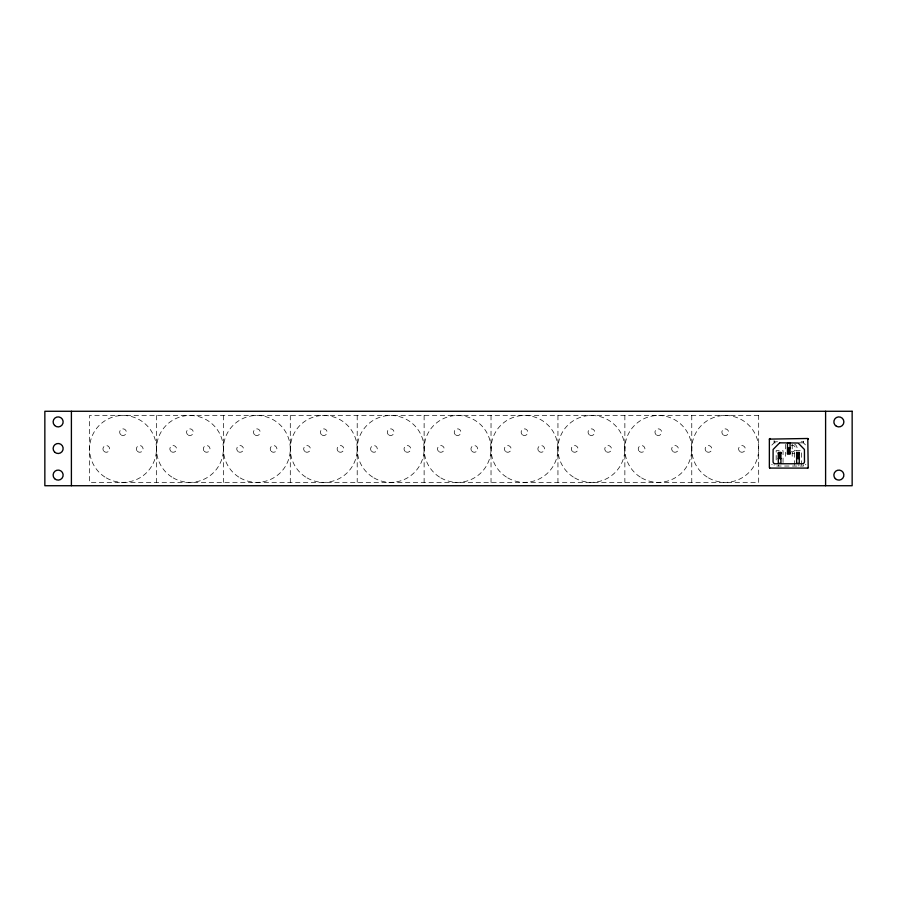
<?xml version="1.0" encoding="UTF-8"?>
<svg xmlns="http://www.w3.org/2000/svg" width="897" height="897" viewBox="0 0 897 897"><rect width="100%" height="100%" fill="white"/><g stroke="black" fill="none" stroke-linecap="round" stroke-linejoin="round"><path stroke-width="0.67" stroke-dasharray="4.49 3.36" d="M803.432 441.212L803.432 442.849L805.775 445.204M771.835 445.125L774.111 442.849L778.697 442.849M774.111 441.795L777.553 441.795M801.144 441.795L803.432 441.795M798.857 442.849L803.432 442.849L803.432 440.55M771.644 464.702L772.306 464.702M805.248 464.702L805.898 464.702M803.432 464.702L803.432 466.048L774.111 466.014L774.111 464.702M801.369 465.195L801.369 450.664L794.495 450.664L794.495 465.195M798.857 464.702L798.857 466.048M792.208 444.396L792.208 456.281M785.335 444.396L785.335 456.281M783.047 462.549L783.047 450.664L776.174 450.664L776.174 462.549M778.697 464.702L778.697 466.048M774.111 440.55L774.111 442.849M691.766 415.457L691.766 482.373M624.861 415.457L624.861 482.373M557.945 415.457L557.945 482.373M491.029 415.457L491.029 482.373M424.124 415.457L424.124 482.373M357.208 415.457L357.208 482.373M290.292 415.457L290.292 482.373M223.387 415.457L223.387 482.373M156.47 415.457L156.47 482.373M794.652 444.15A5.023 5.023 0 0 1 796.48 451.012M794.652 452.85A5.023 5.023 0 0 1 792.141 453.523M791.277 445.271A3.341 3.341 0 0 1 795.482 448.5A3.341 3.341 0 0 1 791.277 451.729M758.683 415.457L89.554 415.457L89.554 482.373L758.683 482.373L758.683 415.457M106.283 477.888A33.458 33.458 0 0 0 156.47 448.915A33.458 33.458 0 0 0 106.283 419.942A33.458 33.458 0 0 0 106.283 477.888M173.199 477.888A33.458 33.458 0 0 0 223.387 448.915A33.458 33.458 0 0 0 173.199 419.942A33.458 33.458 0 0 0 173.199 477.888M121.342 435.09A3.341 3.341 0 0 0 126.354 432.186A3.341 3.341 0 0 0 121.342 429.293A3.341 3.341 0 0 0 121.342 435.09M137.376 451.281A3.341 3.341 0 0 0 142.971 449.789A3.341 3.341 0 0 0 138.878 445.686A3.341 3.341 0 0 0 137.376 451.281M103.917 451.281A3.341 3.341 0 0 0 109.512 449.789A3.341 3.341 0 0 0 105.42 445.686A3.341 3.341 0 0 0 103.917 451.281M240.104 477.888A33.458 33.458 0 0 0 290.292 448.915A33.458 33.458 0 0 0 240.104 419.942A33.458 33.458 0 0 0 240.104 477.888M188.247 435.09A3.341 3.341 0 0 0 193.27 432.186A3.341 3.341 0 0 0 188.247 429.293A3.341 3.341 0 0 0 188.247 435.09M204.292 451.281A3.341 3.341 0 0 0 209.887 449.789A3.341 3.341 0 0 0 205.783 445.686A3.341 3.341 0 0 0 204.292 451.281M171.529 451.819A3.341 3.341 0 0 0 176.541 448.915A3.341 3.341 0 0 0 171.529 446.022A3.341 3.341 0 0 0 171.529 451.819M307.021 477.888A33.458 33.458 0 0 0 357.208 448.915A33.458 33.458 0 0 0 307.021 419.942A33.458 33.458 0 0 0 307.021 477.888M255.163 435.09A3.341 3.341 0 0 0 260.186 432.186A3.341 3.341 0 0 0 255.163 429.293A3.341 3.341 0 0 0 255.163 435.09M271.197 451.281A3.341 3.341 0 0 0 276.792 449.789A3.341 3.341 0 0 0 272.699 445.686A3.341 3.341 0 0 0 271.197 451.281M238.434 451.819A3.341 3.341 0 0 0 243.457 448.915A3.341 3.341 0 0 0 238.434 446.022A3.341 3.341 0 0 0 238.434 451.819M373.937 477.888A33.458 33.458 0 0 0 424.124 448.915A33.458 33.458 0 0 0 373.937 419.942A33.458 33.458 0 0 0 373.937 477.888M440.842 477.888A33.458 33.458 0 0 0 491.029 448.915A33.458 33.458 0 0 0 440.842 419.942A33.458 33.458 0 0 0 440.842 477.888M388.984 435.09A3.341 3.341 0 0 0 394.007 432.186A3.341 3.341 0 0 0 388.984 429.293A3.341 3.341 0 0 0 388.984 435.09M405.713 451.819A3.341 3.341 0 0 0 410.736 448.915A3.341 3.341 0 0 0 405.713 446.022A3.341 3.341 0 0 0 405.713 451.819M371.571 451.281A3.341 3.341 0 0 0 377.166 449.789A3.341 3.341 0 0 0 373.074 445.686A3.341 3.341 0 0 0 371.571 451.281M322.079 435.09A3.341 3.341 0 0 0 327.091 432.186A3.341 3.341 0 0 0 322.079 429.293A3.341 3.341 0 0 0 322.079 435.09M338.808 451.819A3.341 3.341 0 0 0 343.82 448.915A3.341 3.341 0 0 0 338.808 446.022A3.341 3.341 0 0 0 338.808 451.819M305.35 451.819A3.341 3.341 0 0 0 310.362 448.915A3.341 3.341 0 0 0 305.35 446.022A3.341 3.341 0 0 0 305.35 451.819M507.758 477.888A33.458 33.458 0 0 0 557.945 448.915A33.458 33.458 0 0 0 507.758 419.942A33.458 33.458 0 0 0 507.758 477.888M455.9 435.09A3.341 3.341 0 0 0 460.923 432.186A3.341 3.341 0 0 0 455.9 429.293A3.341 3.341 0 0 0 455.9 435.09M471.934 451.281A3.341 3.341 0 0 0 477.54 449.789A3.341 3.341 0 0 0 473.437 445.686A3.341 3.341 0 0 0 471.934 451.281M439.171 451.819A3.341 3.341 0 0 0 444.194 448.915A3.341 3.341 0 0 0 439.171 446.022A3.341 3.341 0 0 0 439.171 451.819M574.674 477.888A33.458 33.458 0 0 0 624.861 448.915A33.458 33.458 0 0 0 574.674 419.942A33.458 33.458 0 0 0 574.674 477.888M522.816 435.09A3.341 3.341 0 0 0 527.828 432.186A3.341 3.341 0 0 0 522.816 429.293A3.341 3.341 0 0 0 522.816 435.09M538.85 451.281A3.341 3.341 0 0 0 544.445 449.789A3.341 3.341 0 0 0 540.353 445.686A3.341 3.341 0 0 0 538.85 451.281M506.087 451.819A3.341 3.341 0 0 0 511.111 448.915A3.341 3.341 0 0 0 506.087 446.022A3.341 3.341 0 0 0 506.087 451.819M641.579 477.888A33.458 33.458 0 0 0 691.766 448.915A33.458 33.458 0 0 0 641.579 419.942A33.458 33.458 0 0 0 641.579 477.888M589.733 435.09A3.341 3.341 0 0 0 594.745 432.186A3.341 3.341 0 0 0 589.733 429.293A3.341 3.341 0 0 0 589.733 435.09M606.45 451.819A3.341 3.341 0 0 0 611.474 448.915A3.341 3.341 0 0 0 606.45 446.022A3.341 3.341 0 0 0 606.45 451.819M573.004 451.819A3.341 3.341 0 0 0 578.016 448.915A3.341 3.341 0 0 0 573.004 446.022A3.341 3.341 0 0 0 573.004 451.819M708.495 477.888A33.458 33.458 0 0 0 758.683 448.915A33.458 33.458 0 0 0 708.495 419.942A33.458 33.458 0 0 0 708.495 477.888M656.638 435.09A3.341 3.341 0 0 0 661.661 432.186A3.341 3.341 0 0 0 656.638 429.293A3.341 3.341 0 0 0 656.638 435.09M673.367 451.819A3.341 3.341 0 0 0 678.39 448.915A3.341 3.341 0 0 0 673.367 446.022A3.341 3.341 0 0 0 673.367 451.819M639.213 451.281A3.341 3.341 0 0 0 644.82 449.789A3.341 3.341 0 0 0 640.716 445.686A3.341 3.341 0 0 0 639.213 451.281M723.554 435.09A3.341 3.341 0 0 0 728.566 432.186A3.341 3.341 0 0 0 723.554 429.293A3.341 3.341 0 0 0 723.554 435.09M740.283 451.819A3.341 3.341 0 0 0 745.295 448.915A3.341 3.341 0 0 0 740.283 446.022A3.341 3.341 0 0 0 740.283 451.819M706.825 451.819A3.341 3.341 0 0 0 711.848 448.915A3.341 3.341 0 0 0 706.825 446.022A3.341 3.341 0 0 0 706.825 451.819"/><path stroke-width="1.35" d="M769.503 439.115L807.782 438.487L808.186 467.46L807.558 468.088L769.985 468.088L769.357 467.46L769.357 439.115L769.985 438.487L769.469 439.014M808.175 467.685L807.558 468.088L808.04 467.46M769.559 467.965L769.749 467.875M807.648 438.633L808.186 439.115L807.816 438.655M779.571 442.927L773.113 449.464L773.068 461.663A2.097 2.097 0 0 0 775.165 463.76L802.389 463.76A2.097 2.097 0 0 0 804.486 461.663L804.43 449.464L798.117 443.017L779.885 442.826M780.009 454.263L780.917 453.344L778.304 453.344L779.213 454.263L779.213 457.672L778.304 458.58L780.917 458.58L780.009 457.672L780.009 454.263L779.213 454.263M789.169 448.904L790.078 447.984L787.465 447.984L788.385 448.904L788.385 452.301L787.465 453.22L790.078 453.22L789.169 452.301L789.169 448.904L788.385 448.904M798.33 454.263L799.249 453.344L796.626 453.344L797.545 454.263L797.545 457.672L796.626 458.58L799.249 458.58L798.33 457.672L798.33 454.263L797.545 454.263M788.385 452.301L789.169 452.301M779.213 457.672L780.009 457.672M797.545 457.672L798.33 457.672M825.599 411.275L825.599 485.726M71.401 411.275L71.401 485.726M852.15 411.275L44.85 411.275L44.85 485.726L852.15 485.726L852.15 411.275M790.078 443.275L787.465 443.275L787.465 454.14L790.078 454.14L790.078 443.275M780.917 452.436L778.304 452.436L778.304 463.3L780.917 463.3L780.917 452.436M799.249 452.436L796.626 452.436L796.626 463.3L799.249 463.3L799.249 452.436M835.32 478.65A5.023 5.023 0 0 0 843.718 476.397A5.023 5.023 0 0 0 837.574 470.252A5.023 5.023 0 0 0 835.32 478.65M836.363 426.243A5.023 5.023 0 0 0 843.886 421.904A5.023 5.023 0 0 0 836.363 417.553A5.023 5.023 0 0 0 836.363 426.243M54.582 478.65A5.023 5.023 0 0 0 62.981 476.397A5.023 5.023 0 0 0 56.825 470.252A5.023 5.023 0 0 0 54.582 478.65M54.582 425.447A5.023 5.023 0 0 0 62.981 423.205A5.023 5.023 0 0 0 56.825 417.06A5.023 5.023 0 0 0 54.582 425.447M54.582 452.043A5.023 5.023 0 0 0 62.981 449.801A5.023 5.023 0 0 0 56.825 443.656A5.023 5.023 0 0 0 54.582 452.043"/></g></svg>
